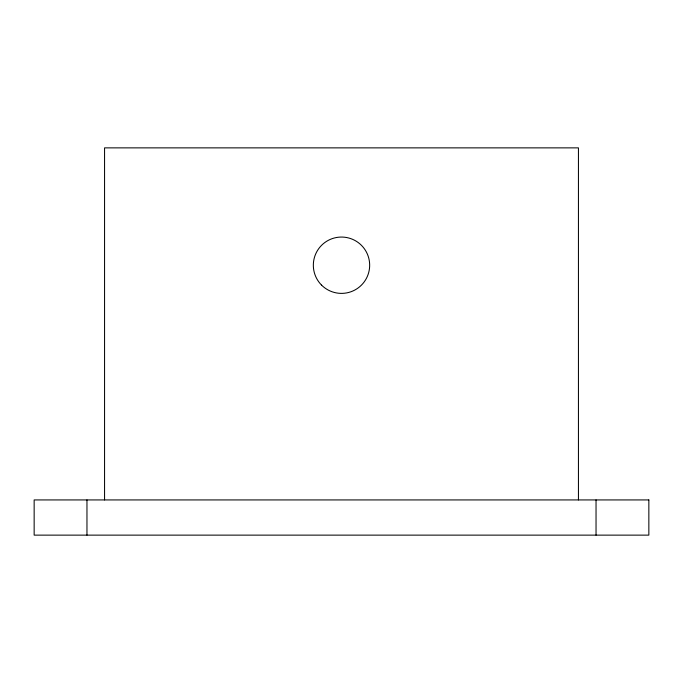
<?xml version="1.0" encoding="UTF-8"?>
<svg xmlns="http://www.w3.org/2000/svg" width="683" height="683" viewBox="0 0 683 683"><rect width="100%" height="100%" fill="white"/><g stroke="black" fill="none" stroke-linecap="round" stroke-linejoin="round"><path stroke-width="1.02" d="M596.037 499.93L596.037 535.13M578.441 499.93L578.441 147.869L104.559 147.869L104.559 499.93M86.963 499.93L86.963 535.13M648.85 499.93L34.15 499.93L34.15 535.13L648.85 535.13L648.85 499.93M321.582 285.135A28.165 28.165 0 0 0 368.709 272.508A28.165 28.165 0 0 0 334.209 238.017A28.165 28.165 0 0 0 321.582 285.135"/></g></svg>
